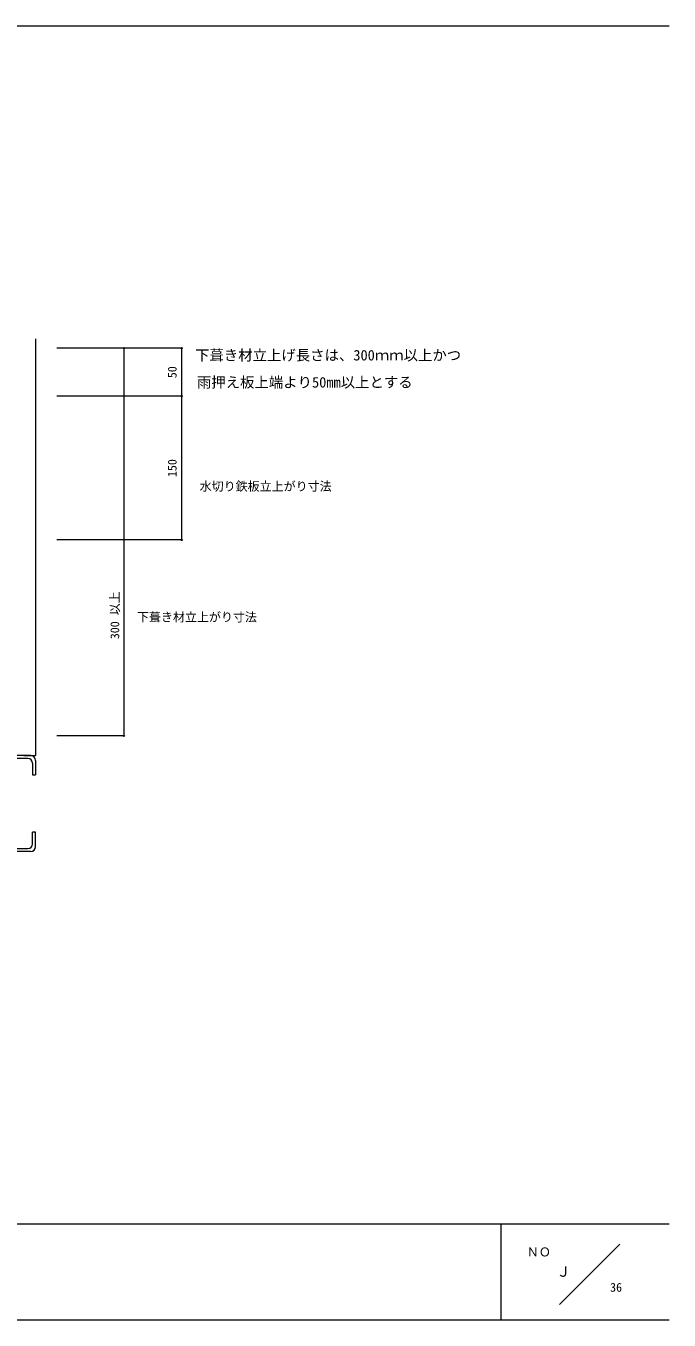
# Model space of a CAD drawing. Units: millimetres, scale not verified, with parts at other scales. Extents: x -203 to 197, y -138 to 132.
# Drawn here: x 62.7 to 196.8, y -138.4 to 131.6 of the extents above; entities that cross this region are included whole.
import ezdxf
from ezdxf.enums import TextEntityAlignment as Align

# ---------------------------------------------------------------- set-up
doc = ezdxf.new("R2010")
doc.units = ezdxf.units.MM
doc.header["$LTSCALE"] = 0.5
doc.header["$PDMODE"] = 32
doc.header["$PDSIZE"] = 0.25
for name, color, linetype, lineweight in [('0-0', 5, 'Continuous', 18), ('1-1', 4, 'Continuous', 18), ('1-3', 7, 'Continuous', 18)]:
    doc.layers.add(name, color=color, linetype=linetype, lineweight=lineweight)
doc.styles.add('ＭＳ ゴシック', font='')
doc.styles.get('ＭＳ ゴシック').set_extended_font_data('MS Gothic')

msp = doc.modelspace()

# ---------------------------------------------------------------- linework, layer by layer
at = {"layer": '0-0'}
for p, q in [((-203.2432, 131.6351), (196.7568, 131.6351)), ((196.7568, -118.3649), (-203.2433, -118.3649)), ((161.7568, -138.3649), (161.7568, -118.3649)), ((186.4865, -122.5541), (173.9189, -135.1216)), ((196.7568, -138.3649), (-203.2432, -138.3649))]:
    msp.add_line(p, q, dxfattribs=at)
at = {"layer": '1-1', "color": 7}
for p, q in [((64.6703, 66.3649), (64.6703, -20.6007)), ((62.2703, -20.6007), (64.6703, -20.6007)), ((63.6703, -40.6007), (-143.5135, -40.6007))]:
    msp.add_line(p, q, dxfattribs=at)
at = {"layer": '1-1', "color": 3}
for p, q in [((63.6703, -20.6007), (55.6703, -20.6007)), ((63.0703, -21.2007), (56.2703, -21.2007)), ((64.0703, -22.2007), (64.0703, -24.6007)), ((64.6703, -21.6007), (64.6703, -24.6007)), ((64.0703, -24.6007), (64.6703, -24.6007)), ((64.6703, -36.6007), (64.0703, -36.6007)), ((64.0703, -39.0007), (64.0703, -36.6007)), ((64.6703, -39.6007), (64.6703, -36.6007)), ((56.2703, -40.0007), (63.0703, -40.0007))]:
    msp.add_line(p, q, dxfattribs=at)
for centre, start, end in [((63.0703, -22.2007), 0, 90), ((63.6703, -21.6007), 0, 90), ((63.0703, -39.0007), 270, 0), ((63.6703, -39.6007), 270, 0)]:
    msp.add_arc(centre, 1, start, end, dxfattribs=at)
at = {"layer": '1-3'}
for p, q in [((95.1347, 64.389), (69.1143, 64.389)), ((83.0831, 64.389), (69.1143, 64.389)), ((83.0831, 64.389), (83.0831, -16.5014)), ((95.1347, 64.389), (95.1347, 54.389)), ((95.1347, 54.389), (69.1143, 54.389)), ((95.1347, 54.389), (95.1347, 24.384)), ((95.1347, 24.384), (69.1143, 24.384)), ((83.0831, -16.5014), (69.1143, -16.5014))]:
    msp.add_line(p, q, dxfattribs=at)
for p in [(83.0831, 64.389), (95.1347, 64.389), (95.1347, 54.389), (95.1347, 24.384), (83.0831, -16.5014)]:
    msp.add_point(p, dxfattribs=at)

# ---------------------------------------------------------------- texts
at = {"layer": '0-0', "color": 7, "style": 'ＭＳ ゴシック'}
for s, height, p in [('ＮＯ', 1.833, (167.1021, -125.6345)), ('Ｊ', 2.199, (173.238, -129.9766))]:
    msp.add_text(s, height=height, dxfattribs=at).set_placement(p, align=Align.BOTTOM_LEFT)
at = {"layer": '1-1', "color": 7, "style": 'ＭＳ ゴシック'}
for s, p in [('水切り鉄板立上がり寸法', (98.9001, 34.0968)), ('下葺き材立上がり寸法', (85.827, 6.8235))]:
    msp.add_text(s, height=1.833, dxfattribs=at).set_placement(p, align=Align.BOTTOM_LEFT)
at = {"layer": '1-3', "style": 'ＭＳ ゴシック'}
for s, height, p in [('下葺き材立上げ長さは、300ｍｍ以上かつ', 2.199, (97.9322, 61.1763)), ('雨押え板上端より50mm以上とする', 2.199, (98.3188, 55.5292)), ('36', 1.833, (184.4548, -132.9929))]:
    msp.add_text(s, height=height, dxfattribs=at).set_placement(p, align=Align.BOTTOM_LEFT)
for s, p in [('50', (94.6347, 58.139)), ('150', (94.6347, 37.5115)), ('300 以上', (82.6723, 3.6818))]:
    msp.add_text(s, height=1.833, rotation=90, dxfattribs=at).set_placement(p, align=Align.BOTTOM_LEFT)

doc.saveas('drawing.dxf')
